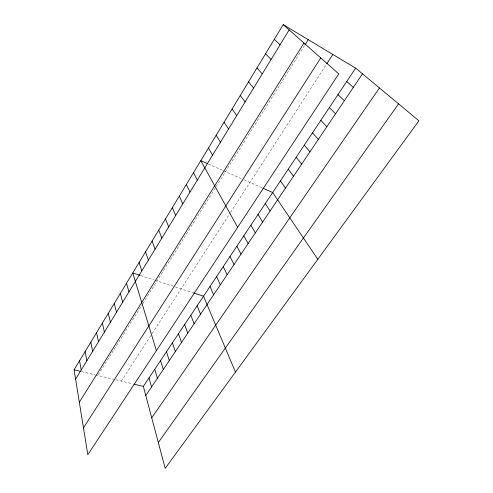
<?xml version="1.0" encoding="UTF-8"?>
<svg xmlns="http://www.w3.org/2000/svg" width="493" height="493" viewBox="0 0 493 493"><rect width="100%" height="100%" fill="white"/><g stroke="black" fill="none" stroke-linecap="round" stroke-linejoin="round"><path stroke-width="0.37" stroke-dasharray="2.46 1.85" d="M98.181 374.84L142.471 304.175M142.878 303.522L215.798 187.161M216.199 186.52L304.582 45.492M121.321 381.114L151.782 334.069M152.183 333.453L230.194 212.97M230.588 212.354L326.341 64.466M81.555 371.593L94.847 374.772M95.58 374.951L113.575 379.259M115.689 379.764L132.438 383.776M140.696 275.55L154.21 279.993M154.919 280.227L173.172 286.223M175.329 286.932L193.798 293.002M208.434 164.064L222.811 170.43M223.489 170.732L241.243 178.595M243.93 179.785L262.837 188.16"/><path stroke-width="0.74" d="M283.216 24.65L338.765 73.882L87.809 454.712L74.079 369.799L283.216 24.65L355.65 68.151L418.921 120.791L165.192 468.35L143.352 386.389L355.65 68.151M75.595 379.172L289.151 29.907M79.324 402.245L303.965 43.033M304.988 44.845L308.23 39.674M83.465 427.856L320.752 57.915M326.748 63.837L332.83 54.446M145.78 395.497L362.478 73.833M151.733 417.848L379.45 87.957M158.315 442.554L398.566 103.857M74.079 369.799L80.809 371.408M133.893 384.127L143.352 386.389M139.975 275.316L132.765 272.949L156.386 350.646M193.798 293.002L203.523 296.194L235.457 372.098M207.738 163.756L200.793 160.681L237.657 227.322M262.837 188.16L272.678 192.523L317.812 259.293M346.733 81.511L353.345 87.384M337.964 94.656L344.373 100.714M274.318 39.335L280.03 44.826M329.342 107.585L335.542 113.815M265.573 53.768L271.07 59.48M320.857 120.31L326.859 126.707M256.982 67.942L262.27 73.87M312.507 132.827L318.318 139.39M304.286 145.145L309.912 151.862M248.54 81.875L253.624 88.013M296.201 157.267L301.642 164.138M240.245 95.574L245.132 101.903M288.239 169.204L293.501 176.217M232.086 109.033L236.782 115.559M280.4 180.956L285.49 188.11M224.069 122.27L228.579 128.975M265.302 203.584L270.072 210.998M216.18 135.285L220.513 142.169M258.036 214.48L262.652 222.016M208.422 148.091L212.582 155.141M250.869 225.215L255.337 232.869M243.813 235.796L248.133 243.567M236.856 246.229L241.034 254.105M193.509 172.704L197.336 180.068M229.997 256.508L234.039 264.488M186.336 184.542L190.008 192.048M223.237 266.639L227.144 274.724M216.575 276.628L220.346 284.812M179.273 196.189L182.798 203.843M210 286.482L213.648 294.759M172.322 207.664L175.705 215.453M165.475 218.96L168.717 226.879M197.132 305.777L200.528 314.226M158.74 230.089L161.833 238.131M190.828 315.224L194.106 323.759M184.61 324.542L187.771 333.163M152.097 241.046L155.061 249.205M178.478 333.736L181.529 342.432M145.558 251.837L148.393 260.119M172.427 342.808L175.366 351.577M139.112 262.473L141.824 270.86M166.455 351.755L169.29 360.599M160.57 360.586L163.294 369.497M154.753 369.3L157.378 378.279M126.51 283.272L128.975 291.874M149.015 377.903L151.542 386.943M120.347 293.446L122.695 302.147M114.271 303.472L116.502 312.266M108.281 313.351L110.407 322.243M102.378 323.094L104.393 332.072M96.56 332.701L98.471 341.76M90.823 342.167L92.629 351.312M85.166 351.509L86.873 360.734M79.583 360.716L81.191 370.015"/></g></svg>
